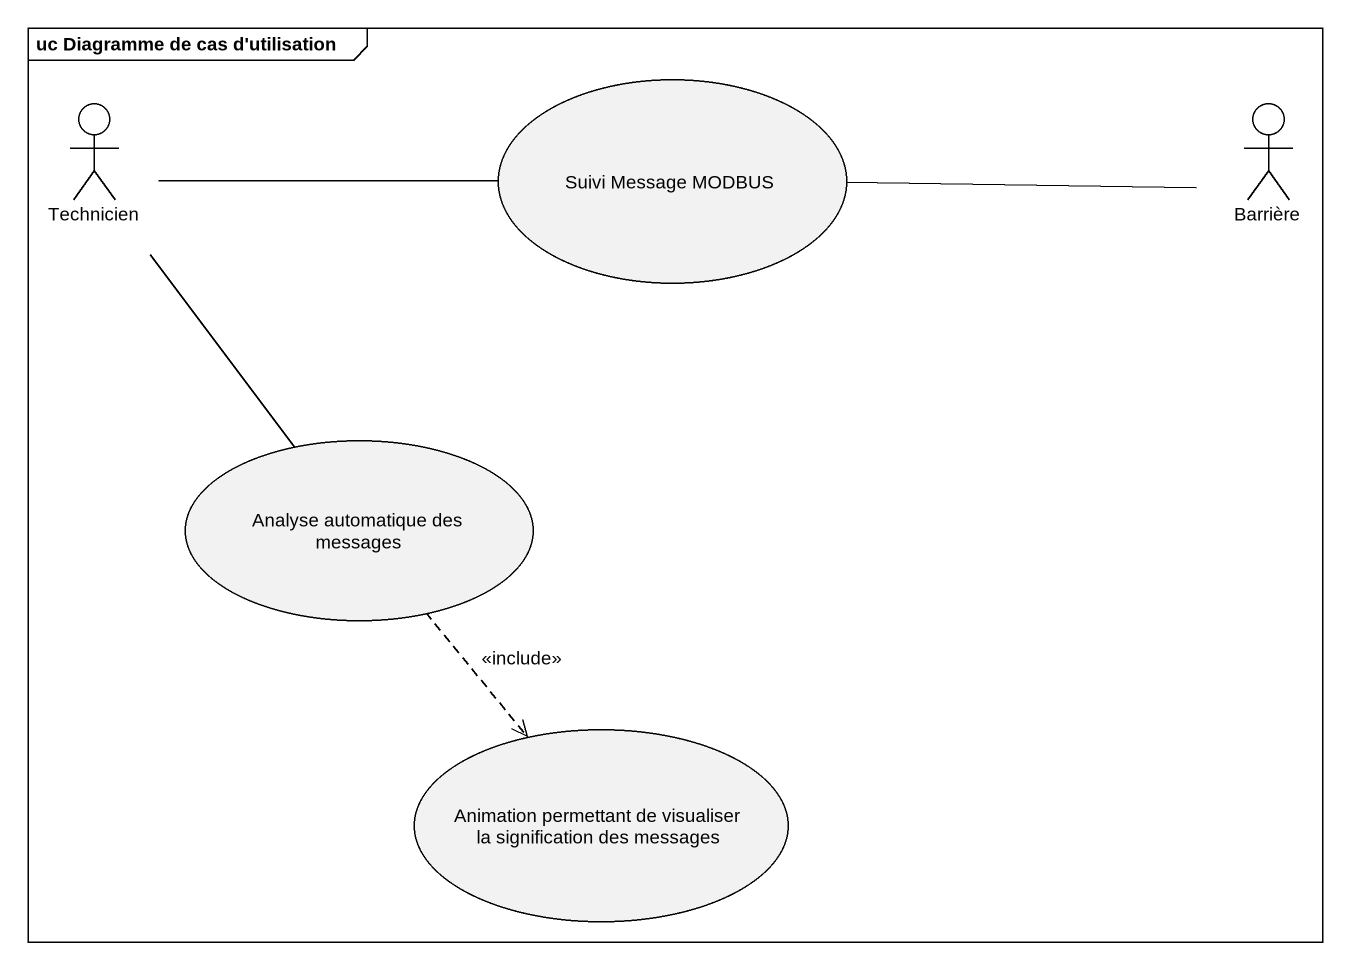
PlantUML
@startuml
mainframe uc Diagramme de cas d'utilisation
usecase "Suivi Message MODBUS" as Suivi_Message_MODBUS
actor Technicien
actor Barrière
usecase "Analyse automatique des messages" as Analyse_automatique_des
usecase "Animation permettant de visualiser la signification des messages" as Animation_permettant_de
Suivi_Message_MODBUS -right- Barrière
Technicien -right- Suivi_Message_MODBUS
Technicien -- Analyse_automatique_des
Analyse_automatique_des ..> Animation_permettant_de : <<include>>
@enduml
